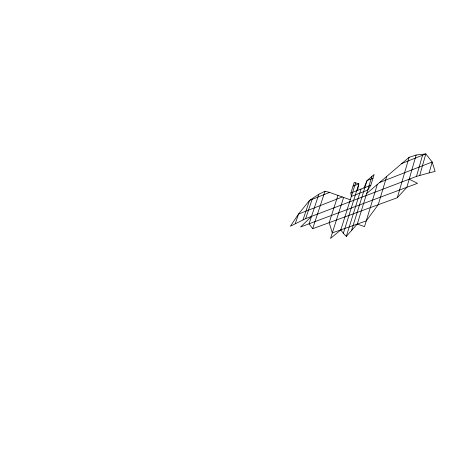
<?xml version="1.0" encoding="UTF-8"?>
<svg xmlns="http://www.w3.org/2000/svg" width="458" height="458" viewBox="0 0 458 458"><rect width="100%" height="100%" fill="white"/><g stroke="black" fill="none" stroke-linecap="round" stroke-linejoin="round"><path stroke-width="0.69" d="M357.589 190.414L358.832 183.835L354.206 182.45L350.868 193.036L351.349 196.436L340.821 229.876L330.55 238.441L343.615 197.427M350.284 199.82L329.594 192.406L325.003 191.249L318.865 194.221L309.522 200.438L298.524 214.035L290.389 226.241L305.681 218.609L416.505 176.393L429.14 172.878L432.175 161.995L425.82 153.905L416.145 155.022L409.086 157.323L366.652 193.551M419.705 175.506L425.82 153.905L401.225 163.746M416.505 176.393L422.528 155.222M416.145 155.022L406.847 187.305L397.321 197.713L312.671 228.714L309.047 223.825L318.865 194.221M397.321 197.713L409.086 157.323M386.77 176.21L378.222 204.709L366.257 220.882L332.319 232.882L329.17 222.674L337.947 195.4M377.352 184.328L364.516 226.624L357.274 224.059L346.305 236.402L343.34 233.328L340.821 229.876M371.93 176.37L357.274 224.059M355.631 182.874L351.349 196.436L367.711 190.116L370.831 185.25L374.134 174.469L367.024 180.584L363.915 187.946M351.595 230.448L367.024 180.584L372.989 178.219M346.305 236.402L361.03 189.068M343.34 233.328L358.832 183.835L353.044 186.131M312.671 228.714L325.003 191.249M305.681 218.609L312.098 199.407M302.984 219.92L309.522 200.438L329.594 192.406M295.25 223.699L298.524 214.035L342.344 196.974M311.509 216.394L300.62 226.968L417.496 183.326L409.183 179.192M350.868 193.036L370.831 185.25M379.447 182.524L432.175 161.995L435.1 171.435L429.14 172.878"/></g></svg>
